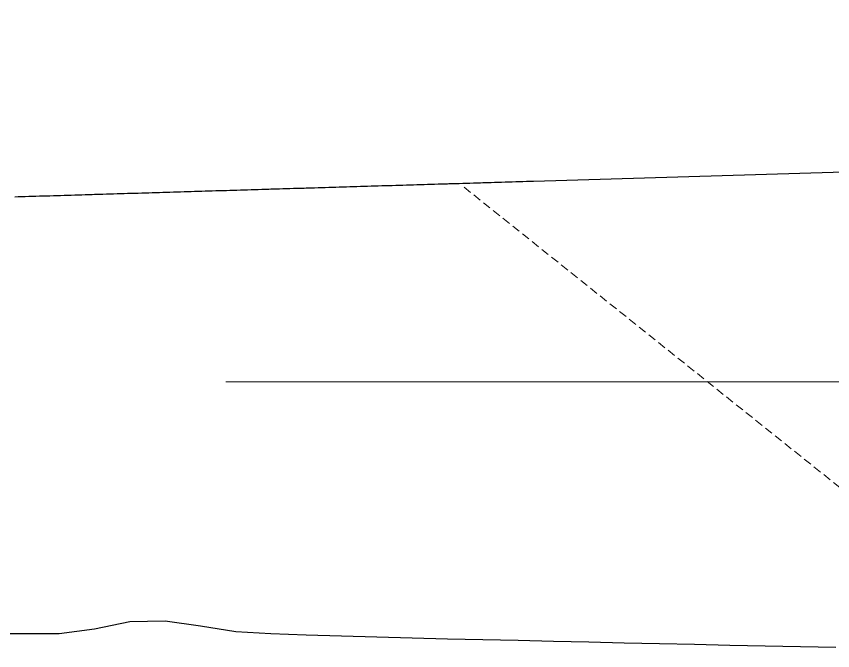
# Model space of a CAD drawing. Header units: millimetres. Extents: x 1864 to 10174863, y -4887456 to 5366151.
# Drawn here: x 3941105 to 3964228, y 4329 to 22298 of the extents above; entities that cross this region are included whole.
import ezdxf

# ---------------------------------------------------------------- set-up
doc = ezdxf.new("R2010")
doc.units = ezdxf.units.MM
doc.linetypes.add('HIDDEN', pattern=[9.525, 6.35, -3.175])
doc.layers.add('(m)Невидимый контур', color=4, linetype='HIDDEN', lineweight=18)
doc.layers.add('ИС_Тонкая', color=3, linetype='Continuous', lineweight=18)
doc.layers.add('Красный профиль', color=1, linetype='Continuous')
doc.layers.add('Черный профиль', color=3, linetype='Continuous')

msp = doc.modelspace()

# ---------------------------------------------------------------- linework, layer by layer
at = {"layer": '(m)Невидимый контур', "color": 3, "ltscale": 37}
msp.add_line((3970213.6, 4328.6), (3953750.1, 17487.3), dxfattribs=at)
at = {"layer": 'ИС_Тонкая'}
msp.add_lwpolyline([(3980610, 11947.6), (3947036.3, 11947.6)], dxfattribs=at)
at = {"layer": 'Красный профиль', "linetype": 'Continuous', "flags": 128}
msp.add_lwpolyline([(3941058.8, 17187.4), (3941158.8, 17190.4), (3941258.7, 17193.4), (3941318.6, 17195.2), (3941358.7, 17196.5), (3941458.6, 17199.5), (3941558.6, 17202.5), (3941658.5, 17205.5), (3941758.5, 17208.6), (3941858.4, 17211.6), (3941958.4, 17214.6), (3942058.3, 17217.6), (3942158.3, 17220.6), (3942258.2, 17223.7), (3942318.6, 17225.5), (3942358.2, 17226.7), (3942458.1, 17229.7), (3942558.1, 17232.7), (3942658, 17235.8), (3942758, 17238.8), (3942857.9, 17241.8), (3942957.9, 17244.8), (3943057.8, 17247.8), (3943157.8, 17250.9), (3943257.7, 17253.9), (3943318.6, 17255.7), (3943357.7, 17256.9), (3943457.6, 17259.9), (3943557.6, 17262.9), (3943657.5, 17266), (3943757.5, 17269), (3943857.4, 17272), (3943957.4, 17275), (3944057.3, 17278), (3944157.3, 17281.1), (3944257.2, 17284.1), (3944318.6, 17285.9), (3944357.2, 17287.1), (3944457.1, 17290.1), (3944557.1, 17293.1), (3944657, 17296.1), (3944757, 17299.2), (3944856.9, 17302.2), (3944956.9, 17305.2), (3945056.8, 17308.2), (3945156.8, 17311.2), (3945256.7, 17314.2), (3945318.6, 17316.1), (3945356.7, 17317.3), (3945456.6, 17320.3), (3945556.6, 17323.3), (3945656.5, 17326.3), (3945756.5, 17329.3), (3945856.4, 17332.3), (3945956.4, 17335.4), (3946056.3, 17338.4), (3946156.3, 17341.4), (3946256.2, 17344.4), (3946318.6, 17346.3), (3946356.2, 17347.4), (3946456.1, 17350.4), (3946556.1, 17353.5), (3946656, 17356.5), (3946756, 17359.5), (3946855.9, 17362.5), (3946955.9, 17365.5), (3947055.8, 17368.5), (3947155.8, 17371.5), (3947255.7, 17374.6), (3947318.6, 17376.4), (3947355.7, 17377.6), (3947455.6, 17380.6), (3947555.6, 17383.6), (3947655.5, 17386.6), (3947755.5, 17389.6), (3947855.5, 17392.6), (3947955.4, 17395.6), (3948055.4, 17398.7), (3948155.3, 17401.7), (3948255.3, 17404.7), (3948318.6, 17406.6), (3948355.2, 17407.7), (3948455.2, 17410.7), (3948555.1, 17413.7), (3948655.1, 17416.7), (3948755, 17419.7), (3948855, 17422.7), (3948954.9, 17425.8), (3949054.9, 17428.8), (3949154.8, 17431.8), (3949254.8, 17434.8), (3949318.6, 17436.7), (3949354.7, 17437.8), (3949454.7, 17440.8), (3949554.6, 17443.8), (3949654.6, 17446.8), (3949754.5, 17449.8), (3949854.5, 17452.8), (3949954.4, 17455.8), (3950054.4, 17458.9), (3950154.3, 17461.9), (3950254.3, 17464.9), (3950318.6, 17466.8), (3950354.2, 17467.9), (3950454.2, 17470.9), (3950554.1, 17473.9), (3950654.1, 17476.9), (3950754, 17479.9), (3950854, 17482.9), (3950953.9, 17485.9), (3951053.9, 17488.9), (3951153.8, 17491.9), (3951253.8, 17494.9), (3951318.6, 17496.9), (3951353.7, 17498), (3951453.7, 17501), (3951553.6, 17504), (3951653.6, 17507), (3951753.5, 17510), (3951853.5, 17513), (3951953.4, 17516), (3952053.4, 17519), (3952153.3, 17522), (3952253.3, 17525), (3952318.6, 17527), (3952353.2, 17528), (3952453.2, 17531), (3952553.1, 17534), (3952653.1, 17537), (3952753, 17540), (3952853, 17543), (3952952.9, 17546), (3953052.9, 17549), (3953152.8, 17552), (3953252.8, 17555), (3953318.6, 17557), (3953352.7, 17558), (3953452.7, 17561), (3953552.6, 17564), (3953652.6, 17567), (3953752.5, 17570.1), (3953852.5, 17573.1), (3953952.4, 17576.1), (3954052.4, 17579.1), (3954152.3, 17582.1), (3954252.3, 17585.1), (3954318.6, 17587.1), (3954352.2, 17588.1), (3954452.2, 17591.1), (3954552.1, 17594.1), (3954652.1, 17597.1), (3954752, 17600.1), (3954852, 17603.1), (3954951.9, 17606.1), (3955051.9, 17609.1), (3955151.8, 17612.1), (3955251.8, 17615.1), (3955318.6, 17617.1), (3955351.7, 17618.1), (3955451.7, 17621.1), (3955551.6, 17624.1), (3955651.6, 17627.1), (3955751.5, 17630.1), (4111346.7, 22297.9)], dxfattribs=at)
at = {"layer": 'Черный профиль', "linetype": 'Continuous', "flags": 128}
msp.add_lwpolyline([(3940318.6, 4816.8), (3941318.6, 4816.9), (3942318.6, 4817.1), (3943318.6, 4945), (3944318.6, 5151.4), (3945318.6, 5175.4), (3946318.6, 5029.1), (3947318.6, 4872.7), (3948318.6, 4815.8), (3949318.6, 4776), (3950318.6, 4748.8), (3951318.6, 4721.5), (3952318.6, 4694.3), (3953318.6, 4667.8), (3954318.6, 4645.2), (3955318.6, 4622.6), (3956318.6, 4600), (3957318.6, 4577.5), (3958318.6, 4554.9), (3959318.6, 4532.3), (3960318.6, 4509.8), (3961318.6, 4487.2), (3962318.6, 4464.7), (3963318.6, 4445.3), (3964318.6, 4431.2)], dxfattribs=at)

doc.saveas('drawing.dxf')
